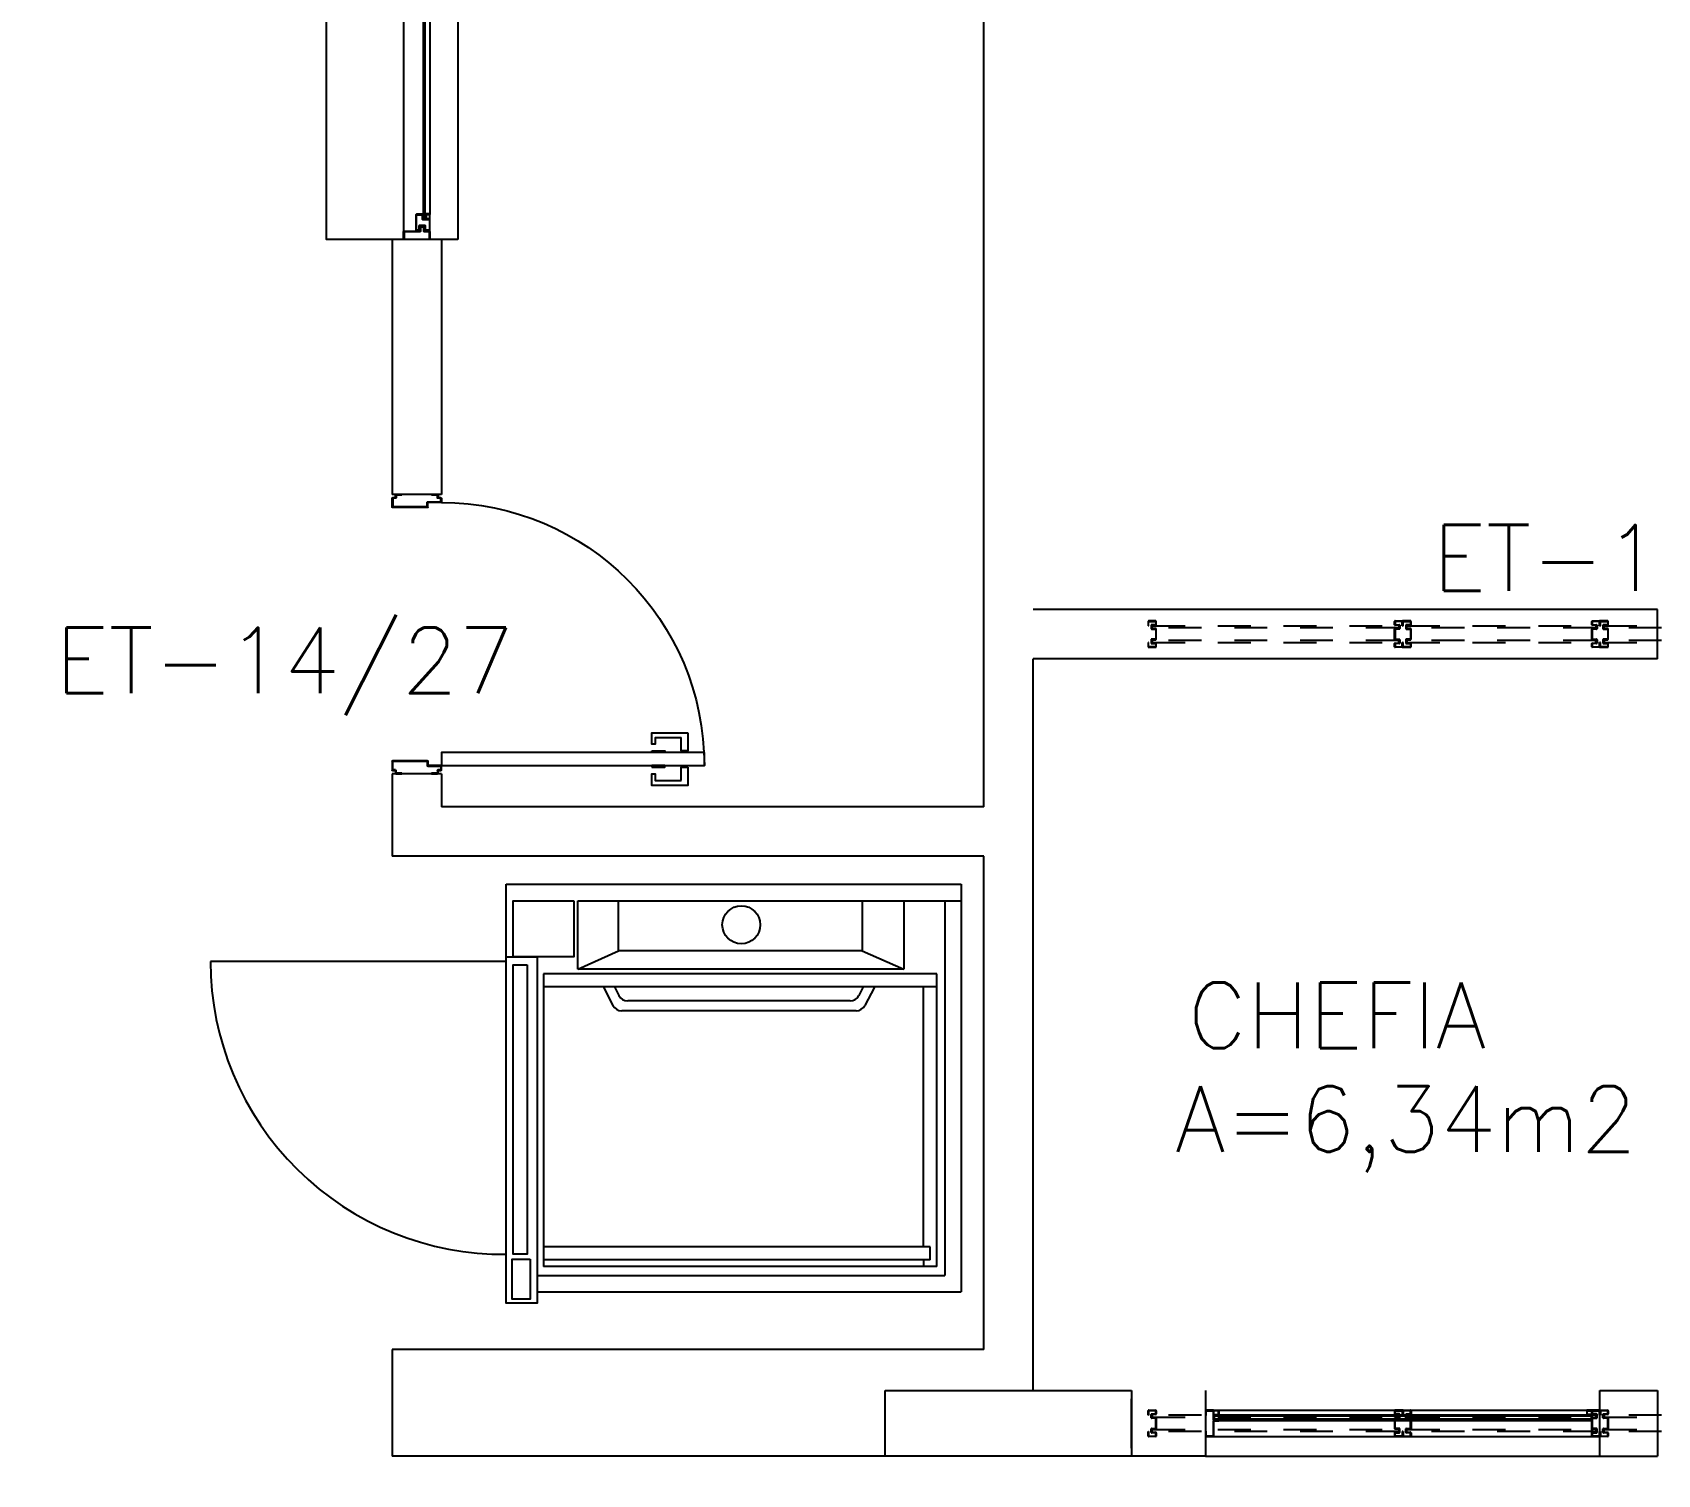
# Model space of a CAD drawing. Header units: millimetres. Extents: x 2128 to 2646, y 1972 to 2207.
# Drawn here: x 2467.667 to 2472.611, y 2061.285 to 2065.67 of the extents above; entities that cross this region are included whole.
import ezdxf

# ---------------------------------------------------------------- set-up
doc = ezdxf.new("R2010")
doc.units = ezdxf.units.MM
doc.linetypes.add('DASHED', pattern=[19.05, 12.7, -6.35])
doc.linetypes.add('HIDDEN', pattern=[0.375, 0.25, -0.125])
for name, color, linetype in [('AR-ALV', 2, 'Continuous'), ('AR-BRISES', 1, 'Continuous'), ('AR-ELEV1', 2, 'Continuous'), ('AR-ELEV2', 2, 'Continuous'), ('AR-ELEV3', 2, 'Continuous'), ('AR-ESQ', 1, 'Continuous'), ('AR-ESTC', 3, 'Continuous'), ('AR-PEITORIL', 1, 'Continuous'), ('AR-PORTA', 1, 'Continuous'), ('AR-PROJ', 1, 'HIDDEN'), ('ar-talude', 1, 'Continuous'), ('BC- VISTA', 1, 'Continuous'), ('BGR- VISTA', 12, 'Continuous'), ('DT-ESQ-BAGUETE-C', 1, 'Continuous'), ('DT-ESQ-BAGUETE-V', 1, 'Continuous'), ('DT-ESQ-CHAPA DOBRADA-V', 1, 'Continuous'), ('DT-ESQ-MARCO-V', 1, 'Continuous'), ('DT-ESQ-PERFIL U-C', 2, 'Continuous'), ('DT-ESQ-PROJ', 1, 'HIDDEN'), ('DT-ESQ-VIDRO-C', 2, 'Continuous'), ('ENDEREÇO', 2, 'Continuous'), ('maçaneta', 1, 'Continuous'), ('mov', 1, 'Continuous'), ('PM-PERFIL U-C', 2, 'Continuous'), ('pm1', 2, 'Continuous'), ('projeção', 1, 'DASHED'), ('TEXTO', 2, 'Continuous'), ('Área', 2, 'Continuous')]:
    doc.layers.add(name, color=color, linetype=linetype)
doc.styles.add('UNB-100', font='simplex.shx', dxfattribs={"height": 0.2})
doc.styles.add('UNB1-100', font='simplex.shx', dxfattribs={"height": 0.2})

# ---------------------------------------------------------------- blocks, each defined once
blk = doc.blocks.new('elev-plataforma-planta')
at = {"layer": 'AR-ELEV1'}
for p, q in [((0.3124, 1.3098), (0.3124, 0.1133)), ((1.1024, 1.2898), (1.1024, 0.1133)), ((1.1424, 1.2898), (1.1024, 1.2898)), ((1.1424, 1.2898), (1.1424, 0.1133)), ((1.1024, 1.2698), (0.3124, 1.2698)), ((1.1424, 1.2698), (1.1624, 1.2698)), ((0.05, 1.2094), (0.2579, 1.2094)), ((0.2027, 1.0831), (0.2579, 1.2094)), ((0.2579, 1.2094), (0.2579, 0.218)), ((0.0527, 1.0831), (0.2027, 1.0831)), ((0.2027, 1.0831), (0.2027, 0.3416)), ((0.2027, 0.3416), (0.0527, 0.3416)), ((0.2579, 0.218), (0.2027, 0.3416)), ((0.2579, 0.218), (0.05, 0.218))]:
    blk.add_line(p, q, dxfattribs=at)
at = {"layer": 'AR-ELEV1', "color": 1}
for p, q in [((0.3126, 1.1199), (0.3684, 1.0911)), ((0.3124, 1.0862), (0.3384, 1.0728)), ((0.3546, 1.0462), (0.3546, 0.3693)), ((0.3846, 1.0645), (0.3846, 0.351)), ((0.3124, 0.3293), (0.3384, 0.3427)), ((0.3126, 0.2956), (0.3684, 0.3244))]:
    blk.add_line(p, q, dxfattribs=at)
at = {"layer": 'AR-ELEV1'}
blk.add_lwpolyline([(1.1404, 0.0726), (1.2614, 0.0726), (1.2614, 0.0181), (1.1404, 0.0181)], close=True, dxfattribs=at)
blk.add_circle((0.1233, 0.715), 0.0578, dxfattribs=at)
at = {"layer": 'AR-ELEV1', "color": 1}
for centre, start, end in [((0.3546, 1.0645), 0, 62.7325), ((0.3246, 1.0462), 0, 62.7325), ((0.3246, 0.3693), 297.2675, 0), ((0.3546, 0.351), 297.2675, 0)]:
    blk.add_arc(centre, 0.03, start, end, dxfattribs=at)
at = {"layer": 'AR-ELEV2'}
for p, q in [((1.1624, 1.3098), (0.2724, 1.3098)), ((0.2724, 1.3098), (0.2724, 0.1133)), ((1.1624, 1.3098), (1.1624, 0.1133)), ((0.2724, 0.1133), (0.3124, 0.1133)), ((0.3124, 0.1133), (1.1024, 0.1133)), ((1.1024, 0.1133), (1.1624, 0.1133))]:
    blk.add_line(p, q, dxfattribs=at)
for points in [[(0.05, 0.2056), (0.2212, 0.2056), (0.2212, 0.0211), (0.05, 0.0211)], [(0.2212, 0.0938), (1.2735, 0.0938), (1.2735, 0), (0.2212, 0)]]:
    blk.add_lwpolyline(points, close=True, dxfattribs=at)
at = {"layer": 'AR-ELEV3'}
for p, q in [((0, 0), (0, 1.3841)), ((0, 1.3841), (1.2397, 1.3841)), ((0.05, 0.218), (0.05, 1.3841)), ((1.2397, 0.0938), (1.2397, 1.3841)), ((0.05, 1.3341), (1.1897, 1.3341)), ((1.1897, 0.0938), (1.1897, 1.3341)), ((0.2212, 0), (0, 0))]:
    blk.add_line(p, q, dxfattribs=at)
blk.add_lwpolyline([(0.2454, 0.0635), (1.1253, 0.0635), (1.1253, 0.0211), (0.2454, 0.0211)], close=True, dxfattribs=at)
at = {"layer": 'projeção'}
blk.add_line((0.2353, 0), (0.2353, -0.9), dxfattribs=at)
blk.add_arc((0.2338, -0.0085), 0.8915, 270.0946, 0.5456, dxfattribs=at)
blk = doc.blocks.new('EF142-P')
at = {"layer": 'DT-ESQ-PROJ', "ltscale": 0.1}
for points in [[(0.025, -0.1035), (0.025, -0.1135, -0.414214), (0.0235, -0.115), (0.0015, -0.115, -0.414214), (0, -0.1135), (0, -0.1), (0.0015, -0.1), (0.0015, -0.113, 0.414214), (0.002, -0.1135), (0.023, -0.1135, 0.414214), (0.0235, -0.113), (0.0235, -0.1035), (0.0105, -0.1035, -0.414214), (0.009, -0.102), (0.009, -0.092, -0.414214), (0.0105, -0.0905), (0.0235, -0.0905), (0.0235, -0.0595), (0.0105, -0.0595, -0.414214), (0.009, -0.058), (0.009, -0.048, -0.414214), (0.0105, -0.0465), (0.0235, -0.0465), (0.0235, -0.037, 0.414214), (0.023, -0.0365), (0.002, -0.0365, 0.414214), (0.0015, -0.037), (0.0015, -0.05), (0, -0.05), (0, -0.0365, -0.414214), (0.0015, -0.035), (0.0235, -0.035, -0.414214), (0.025, -0.0365), (0.025, -0.0465, -0.414214), (0.0235, -0.048), (0.0105, -0.048), (0.0105, -0.058), (0.0235, -0.058), (0.0235, -0.058, -0.414214), (0.025, -0.0595), (0.025, -0.0905, -0.414214), (0.0235, -0.092), (0.0235, -0.092), (0.0105, -0.092), (0.0105, -0.102), (0.0235, -0.102, -0.414214)], [(0.75, -0.1035), (0.75, -0.1135, 0.414214), (0.7515, -0.115), (0.7735, -0.115, 0.414214), (0.775, -0.1135), (0.775, -0.1), (0.7735, -0.1), (0.7735, -0.113, -0.414214), (0.773, -0.1135), (0.752, -0.1135, -0.414214), (0.7515, -0.113), (0.7515, -0.1035), (0.7645, -0.1035, 0.414214), (0.766, -0.102), (0.766, -0.092, 0.414214), (0.7645, -0.0905), (0.7515, -0.0905), (0.7515, -0.0595), (0.7645, -0.0595, 0.414214), (0.766, -0.058), (0.766, -0.048, 0.414214), (0.7645, -0.0465), (0.7515, -0.0465), (0.7515, -0.037, -0.414214), (0.752, -0.0365), (0.773, -0.0365, -0.414214), (0.7735, -0.037), (0.7735, -0.05), (0.775, -0.05), (0.775, -0.0365, 0.414214), (0.7735, -0.035), (0.7515, -0.035, 0.414214), (0.75, -0.0365), (0.75, -0.0465, 0.414214), (0.7515, -0.048), (0.7645, -0.048), (0.7645, -0.058), (0.7515, -0.058), (0.7515, -0.058, 0.414214), (0.75, -0.0595), (0.75, -0.0905, 0.414214), (0.7515, -0.092), (0.7515, -0.092), (0.7645, -0.092), (0.7645, -0.102), (0.7515, -0.102, 0.414214)], [(0.8, -0.1035), (0.8, -0.1135, -0.414214), (0.7985, -0.115), (0.7765, -0.115, -0.414214), (0.775, -0.1135), (0.775, -0.1), (0.7765, -0.1), (0.7765, -0.113, 0.414214), (0.777, -0.1135), (0.798, -0.1135, 0.414214), (0.7985, -0.113), (0.7985, -0.1035), (0.7855, -0.1035, -0.414214), (0.784, -0.102), (0.784, -0.092, -0.414214), (0.7855, -0.0905), (0.7985, -0.0905), (0.7985, -0.0595), (0.7855, -0.0595, -0.414214), (0.784, -0.058), (0.784, -0.048, -0.414214), (0.7855, -0.0465), (0.7985, -0.0465), (0.7985, -0.037, 0.414214), (0.798, -0.0365), (0.777, -0.0365, 0.414214), (0.7765, -0.037), (0.7765, -0.05), (0.775, -0.05), (0.775, -0.0365, -0.414214), (0.7765, -0.035), (0.7985, -0.035, -0.414214), (0.8, -0.0365), (0.8, -0.0465, -0.414214), (0.7985, -0.048), (0.7855, -0.048), (0.7855, -0.058), (0.7985, -0.058), (0.7985, -0.058, -0.414214), (0.8, -0.0595), (0.8, -0.0905, -0.414214), (0.7985, -0.092), (0.7985, -0.092), (0.7855, -0.092), (0.7855, -0.102), (0.7985, -0.102, -0.414214)], [(1.35, -0.1035), (1.35, -0.1135, 0.414214), (1.3515, -0.115), (1.3735, -0.115, 0.414214), (1.375, -0.1135), (1.375, -0.1), (1.3735, -0.1), (1.3735, -0.113, -0.414214), (1.373, -0.1135), (1.352, -0.1135, -0.414214), (1.3515, -0.113), (1.3515, -0.1035), (1.3645, -0.1035, 0.414214), (1.366, -0.102), (1.366, -0.092, 0.414214), (1.3645, -0.0905), (1.3515, -0.0905), (1.3515, -0.0595), (1.3645, -0.0595, 0.414214), (1.366, -0.058), (1.366, -0.048, 0.414214), (1.3645, -0.0465), (1.3515, -0.0465), (1.3515, -0.037, -0.414214), (1.352, -0.0365), (1.373, -0.0365, -0.414214), (1.3735, -0.037), (1.3735, -0.05), (1.375, -0.05), (1.375, -0.0365, 0.414214), (1.3735, -0.035), (1.3515, -0.035, 0.414214), (1.35, -0.0365), (1.35, -0.0465, 0.414214), (1.3515, -0.048), (1.3645, -0.048), (1.3645, -0.058), (1.3515, -0.058), (1.3515, -0.058, 0.414214), (1.35, -0.0595), (1.35, -0.0905, 0.414214), (1.3515, -0.092), (1.3515, -0.092), (1.3645, -0.092), (1.3645, -0.102), (1.3515, -0.102, 0.414214)], [(1.4, -0.1035), (1.4, -0.1135, -0.414214), (1.3985, -0.115), (1.3765, -0.115, -0.414214), (1.375, -0.1135), (1.375, -0.1), (1.3765, -0.1), (1.3765, -0.113, 0.414214), (1.377, -0.1135), (1.398, -0.1135, 0.414214), (1.3985, -0.113), (1.3985, -0.1035), (1.3855, -0.1035, -0.414214), (1.384, -0.102), (1.384, -0.092, -0.414214), (1.3855, -0.0905), (1.3985, -0.0905), (1.3985, -0.0595), (1.3855, -0.0595, -0.414214), (1.384, -0.058), (1.384, -0.048, -0.414214), (1.3855, -0.0465), (1.3985, -0.0465), (1.3985, -0.037, 0.414214), (1.398, -0.0365), (1.377, -0.0365, 0.414214), (1.3765, -0.037), (1.3765, -0.05), (1.375, -0.05), (1.375, -0.0365, -0.414214), (1.3765, -0.035), (1.3985, -0.035, -0.414214), (1.4, -0.0365), (1.4, -0.0465, -0.414214), (1.3985, -0.048), (1.3855, -0.048), (1.3855, -0.058), (1.3985, -0.058), (1.3985, -0.058, -0.414214), (1.4, -0.0595), (1.4, -0.0905, -0.414214), (1.3985, -0.092), (1.3985, -0.092), (1.3855, -0.092), (1.3855, -0.102), (1.3985, -0.102, -0.414214)], [(3.75, -0.1035), (3.75, -0.1135, 0.414214), (3.7515, -0.115), (3.7735, -0.115, 0.414214), (3.775, -0.1135), (3.775, -0.1), (3.7735, -0.1), (3.7735, -0.113, -0.414214), (3.773, -0.1135), (3.752, -0.1135, -0.414214), (3.7515, -0.113), (3.7515, -0.1035), (3.7645, -0.1035, 0.414214), (3.766, -0.102), (3.766, -0.092, 0.414214), (3.7645, -0.0905), (3.7515, -0.0905), (3.7515, -0.0595), (3.7645, -0.0595, 0.414214), (3.766, -0.058), (3.766, -0.048, 0.414214), (3.7645, -0.0465), (3.7515, -0.0465), (3.7515, -0.037, -0.414214), (3.752, -0.0365), (3.773, -0.0365, -0.414214), (3.7735, -0.037), (3.7735, -0.05), (3.775, -0.05), (3.775, -0.0365, 0.414214), (3.7735, -0.035), (3.7515, -0.035, 0.414214), (3.75, -0.0365), (3.75, -0.0465, 0.414214), (3.7515, -0.048), (3.7645, -0.048), (3.7645, -0.058), (3.7515, -0.058), (3.7515, -0.058, 0.414214), (3.75, -0.0595), (3.75, -0.0905, 0.414214), (3.7515, -0.092), (3.7515, -0.092), (3.7645, -0.092), (3.7645, -0.102), (3.7515, -0.102, 0.414214)], [(3.8, -0.1035), (3.8, -0.1135, -0.414214), (3.7985, -0.115), (3.7765, -0.115, -0.414214), (3.775, -0.1135), (3.775, -0.1), (3.7765, -0.1), (3.7765, -0.113, 0.414214), (3.777, -0.1135), (3.798, -0.1135, 0.414214), (3.7985, -0.113), (3.7985, -0.1035), (3.7855, -0.1035, -0.414214), (3.784, -0.102), (3.784, -0.092, -0.414214), (3.7855, -0.0905), (3.7985, -0.0905), (3.7985, -0.0595), (3.7855, -0.0595, -0.414214), (3.784, -0.058), (3.784, -0.048, -0.414214), (3.7855, -0.0465), (3.7985, -0.0465), (3.7985, -0.037, 0.414214), (3.798, -0.0365), (3.777, -0.0365, 0.414214), (3.7765, -0.037), (3.7765, -0.05), (3.775, -0.05), (3.775, -0.0365, -0.414214), (3.7765, -0.035), (3.7985, -0.035, -0.414214), (3.8, -0.0365), (3.8, -0.0465, -0.414214), (3.7985, -0.048), (3.7855, -0.048), (3.7855, -0.058), (3.7985, -0.058), (3.7985, -0.058, -0.414214), (3.8, -0.0595), (3.8, -0.0905, -0.414214), (3.7985, -0.092), (3.7985, -0.092), (3.7855, -0.092), (3.7855, -0.102), (3.7985, -0.102, -0.414214)], [(4.35, -0.1035), (4.35, -0.1135, 0.414214), (4.3515, -0.115), (4.3735, -0.115, 0.414214), (4.375, -0.1135), (4.375, -0.1), (4.3735, -0.1), (4.3735, -0.113, -0.414214), (4.373, -0.1135), (4.352, -0.1135, -0.414214), (4.3515, -0.113), (4.3515, -0.1035), (4.3645, -0.1035, 0.414214), (4.366, -0.102), (4.366, -0.092, 0.414214), (4.3645, -0.0905), (4.3515, -0.0905), (4.3515, -0.0595), (4.3645, -0.0595, 0.414214), (4.366, -0.058), (4.366, -0.048, 0.414214), (4.3645, -0.0465), (4.3515, -0.0465), (4.3515, -0.037, -0.414214), (4.352, -0.0365), (4.373, -0.0365, -0.414214), (4.3735, -0.037), (4.3735, -0.05), (4.375, -0.05), (4.375, -0.0365, 0.414214), (4.3735, -0.035), (4.3515, -0.035, 0.414214), (4.35, -0.0365), (4.35, -0.0465, 0.414214), (4.3515, -0.048), (4.3645, -0.048), (4.3645, -0.058), (4.3515, -0.058), (4.3515, -0.058, 0.414214), (4.35, -0.0595), (4.35, -0.0905, 0.414214), (4.3515, -0.092), (4.3515, -0.092), (4.3645, -0.092), (4.3645, -0.102), (4.3515, -0.102, 0.414214)], [(4.4, -0.1035), (4.4, -0.1135, -0.414214), (4.3985, -0.115), (4.3765, -0.115, -0.414214), (4.375, -0.1135), (4.375, -0.1), (4.3765, -0.1), (4.3765, -0.113, 0.414214), (4.377, -0.1135), (4.398, -0.1135, 0.414214), (4.3985, -0.113), (4.3985, -0.1035), (4.3855, -0.1035, -0.414214), (4.384, -0.102), (4.384, -0.092, -0.414214), (4.3855, -0.0905), (4.3985, -0.0905), (4.3985, -0.0595), (4.3855, -0.0595, -0.414214), (4.384, -0.058), (4.384, -0.048, -0.414214), (4.3855, -0.0465), (4.3985, -0.0465), (4.3985, -0.037, 0.414214), (4.398, -0.0365), (4.377, -0.0365, 0.414214), (4.3765, -0.037), (4.3765, -0.05), (4.375, -0.05), (4.375, -0.0365, -0.414214), (4.3765, -0.035), (4.3985, -0.035, -0.414214), (4.4, -0.0365), (4.4, -0.0465, -0.414214), (4.3985, -0.048), (4.3855, -0.048), (4.3855, -0.058), (4.3985, -0.058), (4.3985, -0.058, -0.414214), (4.4, -0.0595), (4.4, -0.0905, -0.414214), (4.3985, -0.092), (4.3985, -0.092), (4.3855, -0.092), (4.3855, -0.102), (4.3985, -0.102, -0.414214)], [(5.125, -0.1035), (5.125, -0.1135, 0.414214), (5.1265, -0.115), (5.1485, -0.115, 0.414214), (5.15, -0.1135), (5.15, -0.1), (5.1485, -0.1), (5.1485, -0.113, -0.414214), (5.148, -0.1135), (5.127, -0.1135, -0.414214), (5.1265, -0.113), (5.1265, -0.1035), (5.1395, -0.1035, 0.414214), (5.141, -0.102), (5.141, -0.092, 0.414214), (5.1395, -0.0905), (5.1265, -0.0905), (5.1265, -0.0595), (5.1395, -0.0595, 0.414214), (5.141, -0.058), (5.141, -0.048, 0.414214), (5.1395, -0.0465), (5.1265, -0.0465), (5.1265, -0.037, -0.414214), (5.127, -0.0365), (5.148, -0.0365, -0.414214), (5.1485, -0.037), (5.1485, -0.05), (5.15, -0.05), (5.15, -0.0365, 0.414214), (5.1485, -0.035), (5.1265, -0.035, 0.414214), (5.125, -0.0365), (5.125, -0.0465, 0.414214), (5.1265, -0.048), (5.1395, -0.048), (5.1395, -0.058), (5.1265, -0.058), (5.1265, -0.058, 0.414214), (5.125, -0.0595), (5.125, -0.0905, 0.414214), (5.1265, -0.092), (5.1265, -0.092), (5.1395, -0.092), (5.1395, -0.102), (5.1265, -0.102, 0.414214)]]:
    blk.add_lwpolyline(points, format="xyb", close=True, dxfattribs=at)
for points in [[(0.7625, -0.056), (0.7625, -0.05), (0.0125, -0.05), (0.0125, -0.056)], [(0.7625, -0.094), (0.7625, -0.1), (0.0125, -0.1), (0.0125, -0.094)], [(1.3625, -0.056), (1.3625, -0.05), (0.7875, -0.05), (0.7875, -0.056)], [(1.3625, -0.094), (1.3625, -0.1), (0.7875, -0.1), (0.7875, -0.094)], [(1.9625, -0.056), (1.9625, -0.05), (1.3875, -0.05), (1.3875, -0.056)], [(1.9625, -0.094), (1.9625, -0.1), (1.3875, -0.1), (1.3875, -0.094)], [(3.7625, -0.056), (3.7625, -0.05), (3.1875, -0.05), (3.1875, -0.056)], [(3.7625, -0.094), (3.7625, -0.1), (3.1875, -0.1), (3.1875, -0.094)], [(4.3625, -0.056), (4.3625, -0.05), (3.7875, -0.05), (3.7875, -0.056)], [(4.3625, -0.094), (4.3625, -0.1), (3.7875, -0.1), (3.7875, -0.094)], [(5.1375, -0.056), (5.1375, -0.05), (4.3875, -0.05), (4.3875, -0.056)], [(5.1375, -0.094), (5.1375, -0.1), (4.3875, -0.1), (4.3875, -0.094)]]:
    blk.add_lwpolyline(points, close=True, dxfattribs=at)
blk = doc.blocks.new('EF05A-P')
at = {"layer": 'DT-ESQ-BAGUETE-C', "ltscale": 0.1}
for points in [[(0.039, -0.05), (0.0255, -0.05), (0.0255, -0.0485), (0.039, -0.0485), (0.039, -0.0365), (0.0255, -0.0365), (0.0255, -0.035), (0.039, -0.035, -0.414214), (0.0405, -0.0365), (0.0405, -0.0485, -0.414214)], [(1.161, -0.05), (1.1745, -0.05), (1.1745, -0.0485), (1.161, -0.0485), (1.161, -0.0365), (1.1745, -0.0365), (1.1745, -0.035), (1.161, -0.035, 0.414214), (1.1595, -0.0365), (1.1595, -0.0485, 0.414214)]]:
    blk.add_lwpolyline(points, format="xyb", close=True, dxfattribs=at)
at = {"layer": 'DT-ESQ-BAGUETE-V', "ltscale": 0.1}
blk.add_line((1.161, -0.05), (0.039, -0.05), dxfattribs=at)
at = {"layer": 'DT-ESQ-CHAPA DOBRADA-V', "ltscale": 0.1}
blk.add_line((1.16, -0.067), (0.04, -0.067), dxfattribs=at)
at = {"layer": 'DT-ESQ-MARCO-V', "ltscale": 0.1}
for p, q in [((0.0235, -0.035), (1.1765, -0.035)), ((0.0235, -0.115), (1.1765, -0.115))]:
    blk.add_line(p, q, dxfattribs=at)
at = {"layer": 'DT-ESQ-PERFIL U-C', "ltscale": 0.1}
for points in [[(0.025, -0.0655), (0.025, -0.0655, 0.414214), (0.0235, -0.067), (0.0235, -0.1135), (0.0015, -0.1135), (0.0015, -0.1), (0, -0.1), (0, -0.1135, 0.414214), (0.0015, -0.115), (0.0235, -0.115, 0.414214), (0.025, -0.1135), (0.025, -0.067), (0.04, -0.067, 1), (0.04, -0.064), (0.025, -0.064), (0.025, -0.0365, 0.414214), (0.0235, -0.035), (0.0015, -0.035, 0.414214), (0, -0.0365), (0, -0.05), (0.0015, -0.05), (0.0015, -0.0365), (0.0235, -0.0365), (0.0235, -0.064, 0.414214), (0.025, -0.0655), (0.04, -0.0655)], [(1.175, -0.0655), (1.175, -0.0655, -0.414214), (1.1765, -0.067), (1.1765, -0.1135), (1.1985, -0.1135), (1.1985, -0.1), (1.2, -0.1), (1.2, -0.1135, -0.414214), (1.1985, -0.115), (1.1765, -0.115, -0.414214), (1.175, -0.1135), (1.175, -0.067), (1.16, -0.067, -1), (1.16, -0.064), (1.175, -0.064), (1.175, -0.0365, -0.414214), (1.1765, -0.035), (1.1985, -0.035, -0.414214), (1.2, -0.0365), (1.2, -0.05), (1.1985, -0.05), (1.1985, -0.0365), (1.1765, -0.0365), (1.1765, -0.064, -0.414214), (1.175, -0.0655), (1.16, -0.0655)]]:
    blk.add_lwpolyline(points, format="xyb", dxfattribs=at)
at = {"layer": 'DT-ESQ-VIDRO-C', "ltscale": 0.1}
blk.add_lwpolyline([(0.027, -0.062), (0.027, -0.052), (1.173, -0.052), (1.173, -0.062)], close=True, dxfattribs=at)
blk = doc.blocks.new('BGR12')
at = {"layer": 'BC- VISTA'}
blk.add_lwpolyline([(0, 0.4), (0, 0), (-1.2, 0), (-1.2, 0.4)], close=True, dxfattribs=at)
blk = doc.blocks.new('EF74-P')
at = {"layer": 'DT-ESQ-BAGUETE-C', "ltscale": 0.1}
for points in [[(0.0766, 0.028), (0.0631, 0.028), (0.0631, 0.0295), (0.0766, 0.0295), (0.0766, 0.0385), (0.0631, 0.0385), (0.0631, 0.04), (0.0766, 0.04, -0.336705), (0.078, 0.0389, -0.068021), (0.0781, 0.0385), (0.0781, 0.0295, -0.414214)], [(1.1236, 0.028), (1.1371, 0.028), (1.1371, 0.0295), (1.1236, 0.0295), (1.1236, 0.0385), (1.1371, 0.0385), (1.1371, 0.04), (1.1236, 0.04, 0.336705), (1.1221, 0.0389, 0.068021), (1.1221, 0.0385), (1.1221, 0.0295, 0.414214)]]:
    blk.add_lwpolyline(points, format="xyb", close=True, dxfattribs=at)
at = {"layer": 'DT-ESQ-MARCO-V', "ltscale": 0.1}
for p, q in [((0.0761, 0.04), (1.1236, 0.04)), ((0.0236, -0.04), (1.1766, -0.04))]:
    blk.add_line(p, q, dxfattribs=at)
at = {"layer": 'DT-ESQ-PERFIL U-C', "ltscale": 0.1}
for p, q in [((0.0001, 0.0385), (0.0001, 0.025)), ((0.0001, 0.025), (0.0016, 0.025)), ((0.0236, 0.04), (0.0016, 0.04)), ((0.0016, 0.025), (0.0016, 0.038)), ((0.0021, 0.0385), (0.0236, 0.0385)), ((0.0236, 0.0385), (0.0236, 0.023)), ((0.0236, 0.01), (0.0236, -0.0385)), ((0.0251, 0.023), (0.0251, 0.0385)), ((0.0251, 0.023), (0.0381, 0.023)), ((0.0381, 0.0215), (0.0251, 0.0215)), ((0.0251, 0.0115), (0.0381, 0.0115)), ((0.0251, 0.0115), (0.0251, 0.0115)), ((0.0251, -0.0385), (0.0251, 0.0085)), ((0.0381, 0.01), (0.0266, 0.01)), ((0.0381, 0.0115), (0.0381, 0.0215)), ((0.0396, 0.0215), (0.0396, 0.0115)), ((0.0001, -0.025), (0.0001, -0.0385)), ((0.0016, -0.025), (0.0001, -0.025)), ((0.0016, -0.0385), (0.0016, -0.025)), ((0.0236, -0.0385), (0.0016, -0.0385)), ((0.0016, -0.04), (0.0236, -0.04)), ((0.0236, -0.04), (0.0236, -0.04)), ((0.0251, -0.04), (0.0251, -0.04)), ((1.1751, -0.04), (1.1751, -0.04))]:
    blk.add_line(p, q, dxfattribs=at)
for points in [[(0.0286, 0.04, 0.414214), (0.0271, 0.0385), (0.0271, 0.0265, 0.414214), (0.0286, 0.025), (0.0416, 0.025), (0.0416, 0.008), (0.0286, 0.008, 0.414214), (0.0271, 0.0065), (0.0271, -0.0005, 0.414214), (0.0286, -0.002), (0.0756, -0.002, 0.414214), (0.0771, -0.0005), (0.0771, 0.0165, 0.414214), (0.0756, 0.018), (0.0626, 0.018), (0.0626, 0.0385, 0.414214), (0.0611, 0.04)], [(0.0431, 0.008, -0.414214), (0.0416, 0.0065), (0.0286, 0.0065), (0.0286, -0.0005), (0.0756, -0.0005), (0.0756, 0.0165), (0.0626, 0.0165, -0.414214), (0.0611, 0.018), (0.0611, 0.0385), (0.0286, 0.0385), (0.0286, 0.0265), (0.0416, 0.0265, -0.414214), (0.0431, 0.025)], [(1.1716, 0.0385), (1.1716, 0.0265), (1.1586, 0.0265, 0.414214), (1.1571, 0.025), (1.1571, 0.008, 0.414214), (1.1586, 0.0065), (1.1716, 0.0065), (1.1716, -0.0005), (1.1246, -0.0005), (1.1246, 0.0165), (1.1376, 0.0165, 0.414214), (1.1391, 0.018), (1.1391, 0.0385)], [(1.1766, 0.023, -0.414214), (1.1751, 0.0215), (1.1621, 0.0215), (1.1621, 0.0115), (1.1751, 0.0115), (1.1751, 0.0115, -0.414214), (1.1766, 0.01), (1.1766, -0.0385), (1.1986, -0.0385), (1.1986, -0.025), (1.2001, -0.025), (1.2001, -0.0385, -0.414214), (1.1986, -0.04), (1.1766, -0.04), (1.1766, -0.04, -0.414214), (1.1751, -0.0385), (1.1751, 0.0085, 0.414214), (1.1736, 0.01), (1.1621, 0.01, -0.414214), (1.1606, 0.0115), (1.1606, 0.0215, -0.414214), (1.1621, 0.023), (1.1751, 0.023), (1.1751, 0.0385, -0.414214), (1.1766, 0.04), (1.1986, 0.04, -0.414214), (1.2001, 0.0385), (1.2001, 0.025), (1.1986, 0.025), (1.1986, 0.038, 0.414214), (1.1981, 0.0385), (1.1766, 0.0385)]]:
    blk.add_lwpolyline(points, format="xyb", close=True, dxfattribs=at)
blk.add_lwpolyline([(1.1716, -0.002, 0.414214), (1.1731, -0.0005), (1.1731, 0.0065, 0.414214), (1.1716, 0.008), (1.1586, 0.008), (1.1586, 0.025), (1.1716, 0.025, 0.414214), (1.1731, 0.0265), (1.1731, 0.0385, 0.414214), (1.1716, 0.04), (1.1391, 0.04, 0.414214), (1.1376, 0.0385), (1.1376, 0.018), (1.1246, 0.018, 0.414214), (1.1231, 0.0165), (1.1231, -0.0005, 0.414214), (1.1246, -0.002), (1.1716, -0.002), (1.1246, -0.002, -0.414214), (1.1231, -0.0005)], format="xyb", dxfattribs=at)
for centre, radius, start, end in [((0.0016, 0.0385), 0.0015, 90, 180), ((0.0021, 0.038), 0.0005, 90, 180), ((0.0236, 0.0385), 0.0015, 0, 90), ((0.0251, 0.023), 0.0015, 180, 270), ((0.0251, 0.01), 0.0015, 90, 180), ((0.0266, 0.0085), 0.0015, 90, 180), ((0.0381, 0.0215), 0.0015, 360, 90), ((0.0381, 0.0115), 0.0015, 270, 0), ((0.0016, -0.0385), 0.0015, 180, 270), ((0.0236, -0.0385), 0.0015, 270, 0)]:
    blk.add_arc(centre, radius, start, end, dxfattribs=at)
at = {"layer": 'DT-ESQ-VIDRO-C', "ltscale": 0.1}
blk.add_lwpolyline([(1.1356, 0.02), (1.1356, 0.026), (0.0646, 0.026), (0.0646, 0.02)], close=True, dxfattribs=at)
at = {"layer": 'BGR- VISTA'}
blk.add_blockref('BGR12', (1.2, -0.275), dxfattribs=at)
blk = doc.blocks.new('PM3C')
at = {"layer": 'maçaneta'}
for points in [[(0.02, 0.9), (-0.035, 0.9), (-0.035, 0.79), (0, 0.79), (0, 0.8), (-0.02, 0.8), (-0.02, 0.8785, -0.414214), (-0.0185, 0.88), (0.02, 0.88)], [(0.125, 0.9), (0.07, 0.9), (0.07, 0.88), (0.1085, 0.88, -0.414214), (0.11, 0.8785), (0.11, 0.8), (0.09, 0.8), (0.09, 0.79), (0.125, 0.79)]]:
    blk.add_lwpolyline(points, format="xyb", close=True, dxfattribs=at)
for points in [[(0.02, 0.79), (0.02, 0.83), (0.025, 0.83), (0.025, 0.79)], [(0.07, 0.79), (0.07, 0.83), (0.065, 0.83), (0.065, 0.79)]]:
    blk.add_lwpolyline(points, close=True, dxfattribs=at)
at = {"layer": 'mov'}
blk.add_arc((0.025, 0.15), 0.8, 0, 90, dxfattribs=at)
at = {"layer": 'PM-PERFIL U-C'}
for p, q in [((0.01, 0.14), (0.01, 0.1485)), ((0.0115, 0.15), (0.0235, 0.15)), ((0.025, 0.1485), (0.025, 0.109)), ((0.825, 0.1485), (0.825, 0.109)), ((0.8385, 0.15), (0.8265, 0.15)), ((0.84, 0.14), (0.84, 0.1485)), ((0, 0.12), (0, 0.1385)), ((0.002, 0.12), (0, 0.12)), ((0.0015, 0.14), (0.01, 0.14)), ((0.002, 0.138), (0.002, 0.12)), ((0.0105, 0.138), (0.002, 0.138)), ((0.012, 0.148), (0.012, 0.1395)), ((0.023, 0.148), (0.012, 0.148)), ((0.023, 0.1085), (0.023, 0.148)), ((0.038, 0.107), (0.0245, 0.107)), ((0.0385, 0.109), (0.025, 0.109)), ((0.038, 0.107), (0.038, 0.002)), ((0.04, 0.1075), (0.04, 0.0015)), ((0.81, 0.1075), (0.81, 0.0015)), ((0.8115, 0.109), (0.825, 0.109)), ((0.812, 0.107), (0.8255, 0.107)), ((0.812, 0.107), (0.812, 0.002)), ((0.827, 0.148), (0.838, 0.148)), ((0.827, 0.1085), (0.827, 0.148)), ((0.838, 0.148), (0.838, 0.1395)), ((0.8395, 0.138), (0.848, 0.138)), ((0.8485, 0.14), (0.84, 0.14)), ((0.848, 0.138), (0.848, 0.12)), ((0.848, 0.12), (0.85, 0.12)), ((0.85, 0.12), (0.85, 0.1385)), ((0, 0.03), (0.002, 0.03)), ((0, 0.0115), (0, 0.03)), ((0.01, 0.01), (0.0015, 0.01)), ((0.002, 0.03), (0.002, 0.012)), ((0.002, 0.012), (0.0105, 0.012)), ((0.01, 0.0015), (0.01, 0.01)), ((0.0385, 0), (0.0115, 0)), ((0.012, 0.0105), (0.012, 0.002)), ((0.012, 0.002), (0.038, 0.002)), ((0.8115, 0), (0.8385, 0)), ((0.838, 0.002), (0.812, 0.002)), ((0.838, 0.0105), (0.838, 0.002)), ((0.848, 0.012), (0.8395, 0.012)), ((0.84, 0.0015), (0.84, 0.01)), ((0.84, 0.01), (0.8485, 0.01)), ((0.85, 0.03), (0.848, 0.03)), ((0.848, 0.03), (0.848, 0.012)), ((0.85, 0.0115), (0.85, 0.03))]:
    blk.add_line(p, q, dxfattribs=at)
for centre, start, end in [((0.0115, 0.1485), 90, 180), ((0.0235, 0.1485), 360, 90), ((0.8265, 0.1485), 90, 180), ((0.8385, 0.1485), 0, 90), ((0.0015, 0.1385), 90, 180), ((0.0105, 0.1395), 270, 0), ((0.0245, 0.1085), 180, 270), ((0.0385, 0.1075), 0, 90), ((0.8115, 0.1075), 90, 180), ((0.8255, 0.1085), 270, 0), ((0.8395, 0.1395), 180, 270), ((0.8485, 0.1385), 0, 90), ((0.0015, 0.0115), 180, 270), ((0.0115, 0.0015), 180, 270), ((0.0105, 0.0105), 0, 90), ((0.0385, 0.0015), 269.9386, 0), ((0.8115, 0.0015), 180, 270.0614), ((0.8395, 0.0105), 90, 180), ((0.8385, 0.0015), 270, 0), ((0.8485, 0.0115), 270, 0)]:
    blk.add_arc(centre, 0.0015, start, end, dxfattribs=at)
at = {"layer": 'pm1'}
blk.add_lwpolyline([(0.065, 0.95), (0.065, 0.15), (0.025, 0.15), (0.025, 0.95)], close=True, dxfattribs=at)

msp = doc.modelspace()

# ---------------------------------------------------------------- linework, layer by layer
at = {"layer": 'AR-ALV'}
for p, q in [((2470.5615, 2063.3151), (2470.5615, 2068.5651)), ((2468.7615, 2065.0401), (2468.7615, 2064.2651)), ((2468.9115, 2065.0401), (2468.9115, 2064.2651)), ((2468.9115, 2064.2651), (2468.7615, 2064.2651)), ((2472.6115, 2063.9151), (2470.7115, 2063.9151)), ((2472.6115, 2063.7651), (2472.6115, 2063.9151)), ((2470.7115, 2061.5401), (2470.7115, 2063.7651)), ((2472.6115, 2063.7651), (2470.7115, 2063.7651)), ((2468.9115, 2063.4151), (2468.7615, 2063.4151)), ((2468.7615, 2063.4151), (2468.7615, 2063.1651)), ((2468.9115, 2063.4151), (2468.9115, 2063.3151)), ((2470.5615, 2063.3151), (2468.9115, 2063.3151)), ((2470.5615, 2063.1651), (2468.7615, 2063.1651)), ((2470.5615, 2061.6651), (2470.5615, 2063.1651)), ((2468.7615, 2061.6651), (2468.7615, 2061.3401)), ((2470.5615, 2061.6651), (2468.7615, 2061.6651)), ((2471.2365, 2061.5401), (2471.2365, 2061.3401)), ((2472.4365, 2061.3401), (2472.4365, 2061.5401)), ((2472.4365, 2061.5401), (2472.6115, 2061.5401)), ((2472.6115, 2061.5401), (2472.6115, 2061.3401)), ((2471.0115, 2061.3651), (2471.0115, 2061.5151)), ((2470.2615, 2061.3401), (2468.7615, 2061.3401)), ((2471.2365, 2061.3401), (2471.0115, 2061.3401)), ((2472.4365, 2061.3401), (2472.6115, 2061.3401))]:
    msp.add_line(p, q, dxfattribs=at)
at = {"layer": 'AR-ESTC'}
for p, q in [((2470.2615, 2061.5401), (2471.0115, 2061.5401)), ((2470.2615, 2061.3401), (2470.2615, 2061.5401)), ((2471.0115, 2061.5401), (2471.0115, 2061.3401)), ((2471.0115, 2061.3401), (2470.2615, 2061.3401))]:
    msp.add_line(p, q, dxfattribs=at)
at = {"layer": 'AR-PEITORIL'}
msp.add_line((2471.2365, 2061.3401), (2472.4365, 2061.3401), dxfattribs=at)
at = {"layer": 'ar-talude'}
msp.add_open_spline([(2450.6541, 2053.8237), (2451.1573, 2047.3259), (2453.8437, 2032.3301), (2471.2283, 2019.1844), (2482.4538, 2021.8974), (2490.735, 2027.597), (2497.912, 2040.0992), (2502.9181, 2051.0293), (2507.4821, 2059.7435), (2509.4948, 2065.5907)], degree=3, knots=[0.874603, 0.874603, 0.874603, 0.874603, 13.033613, 24.300817, 33.994288, 45.623477, 57.311406, 66.544355, 85.146679, 85.146679, 85.146679, 85.146679], dxfattribs=at)

# ---------------------------------------------------------------- block references
at = {"layer": 'AR-BRISES', "rotation": 270}
msp.add_blockref('EF74-P', (2468.8365, 2066.2401), dxfattribs=at)
at = {"layer": 'AR-ESQ', "rotation": 180}
msp.add_blockref('EF142-P', (2476.2115, 2063.7651), dxfattribs=at)
at = {"layer": 'AR-ESQ'}
for name, p in [('EF142-P', (2471.0615, 2061.5151)), ('EF05A-P', (2471.2365, 2061.5151))]:
    msp.add_blockref(name, p, dxfattribs=at)
at = {"layer": 'AR-PORTA', "xscale": -1, "rotation": 270}
msp.add_blockref('PM3C', (2468.7615, 2063.4151), dxfattribs=at)
at = {"layer": 'AR-PROJ', "rotation": 270}
msp.add_blockref('elev-plataforma-planta', (2469.109, 2063.0795), dxfattribs=at)

# ---------------------------------------------------------------- texts
at = {"layer": 'ENDEREÇO', "style": 'UNB1-100'}
for s, p in [('ET-17/27', (2471.9273, 2063.9721)), ('ET-14/27', (2467.7365, 2063.6602))]:
    msp.add_text(s, height=0.2, dxfattribs=at).set_placement(p)
at = {"layer": 'TEXTO', "style": 'UNB-100'}
msp.add_text('CHEFIA', height=0.2, dxfattribs=at).set_placement((2471.1823, 2062.5812))
at = {"layer": 'Área', "style": 'UNB-100'}
msp.add_text('A=6,34m2', height=0.2, dxfattribs=at).set_placement((2471.1435, 2062.2654))

doc.saveas('drawing.dxf')
